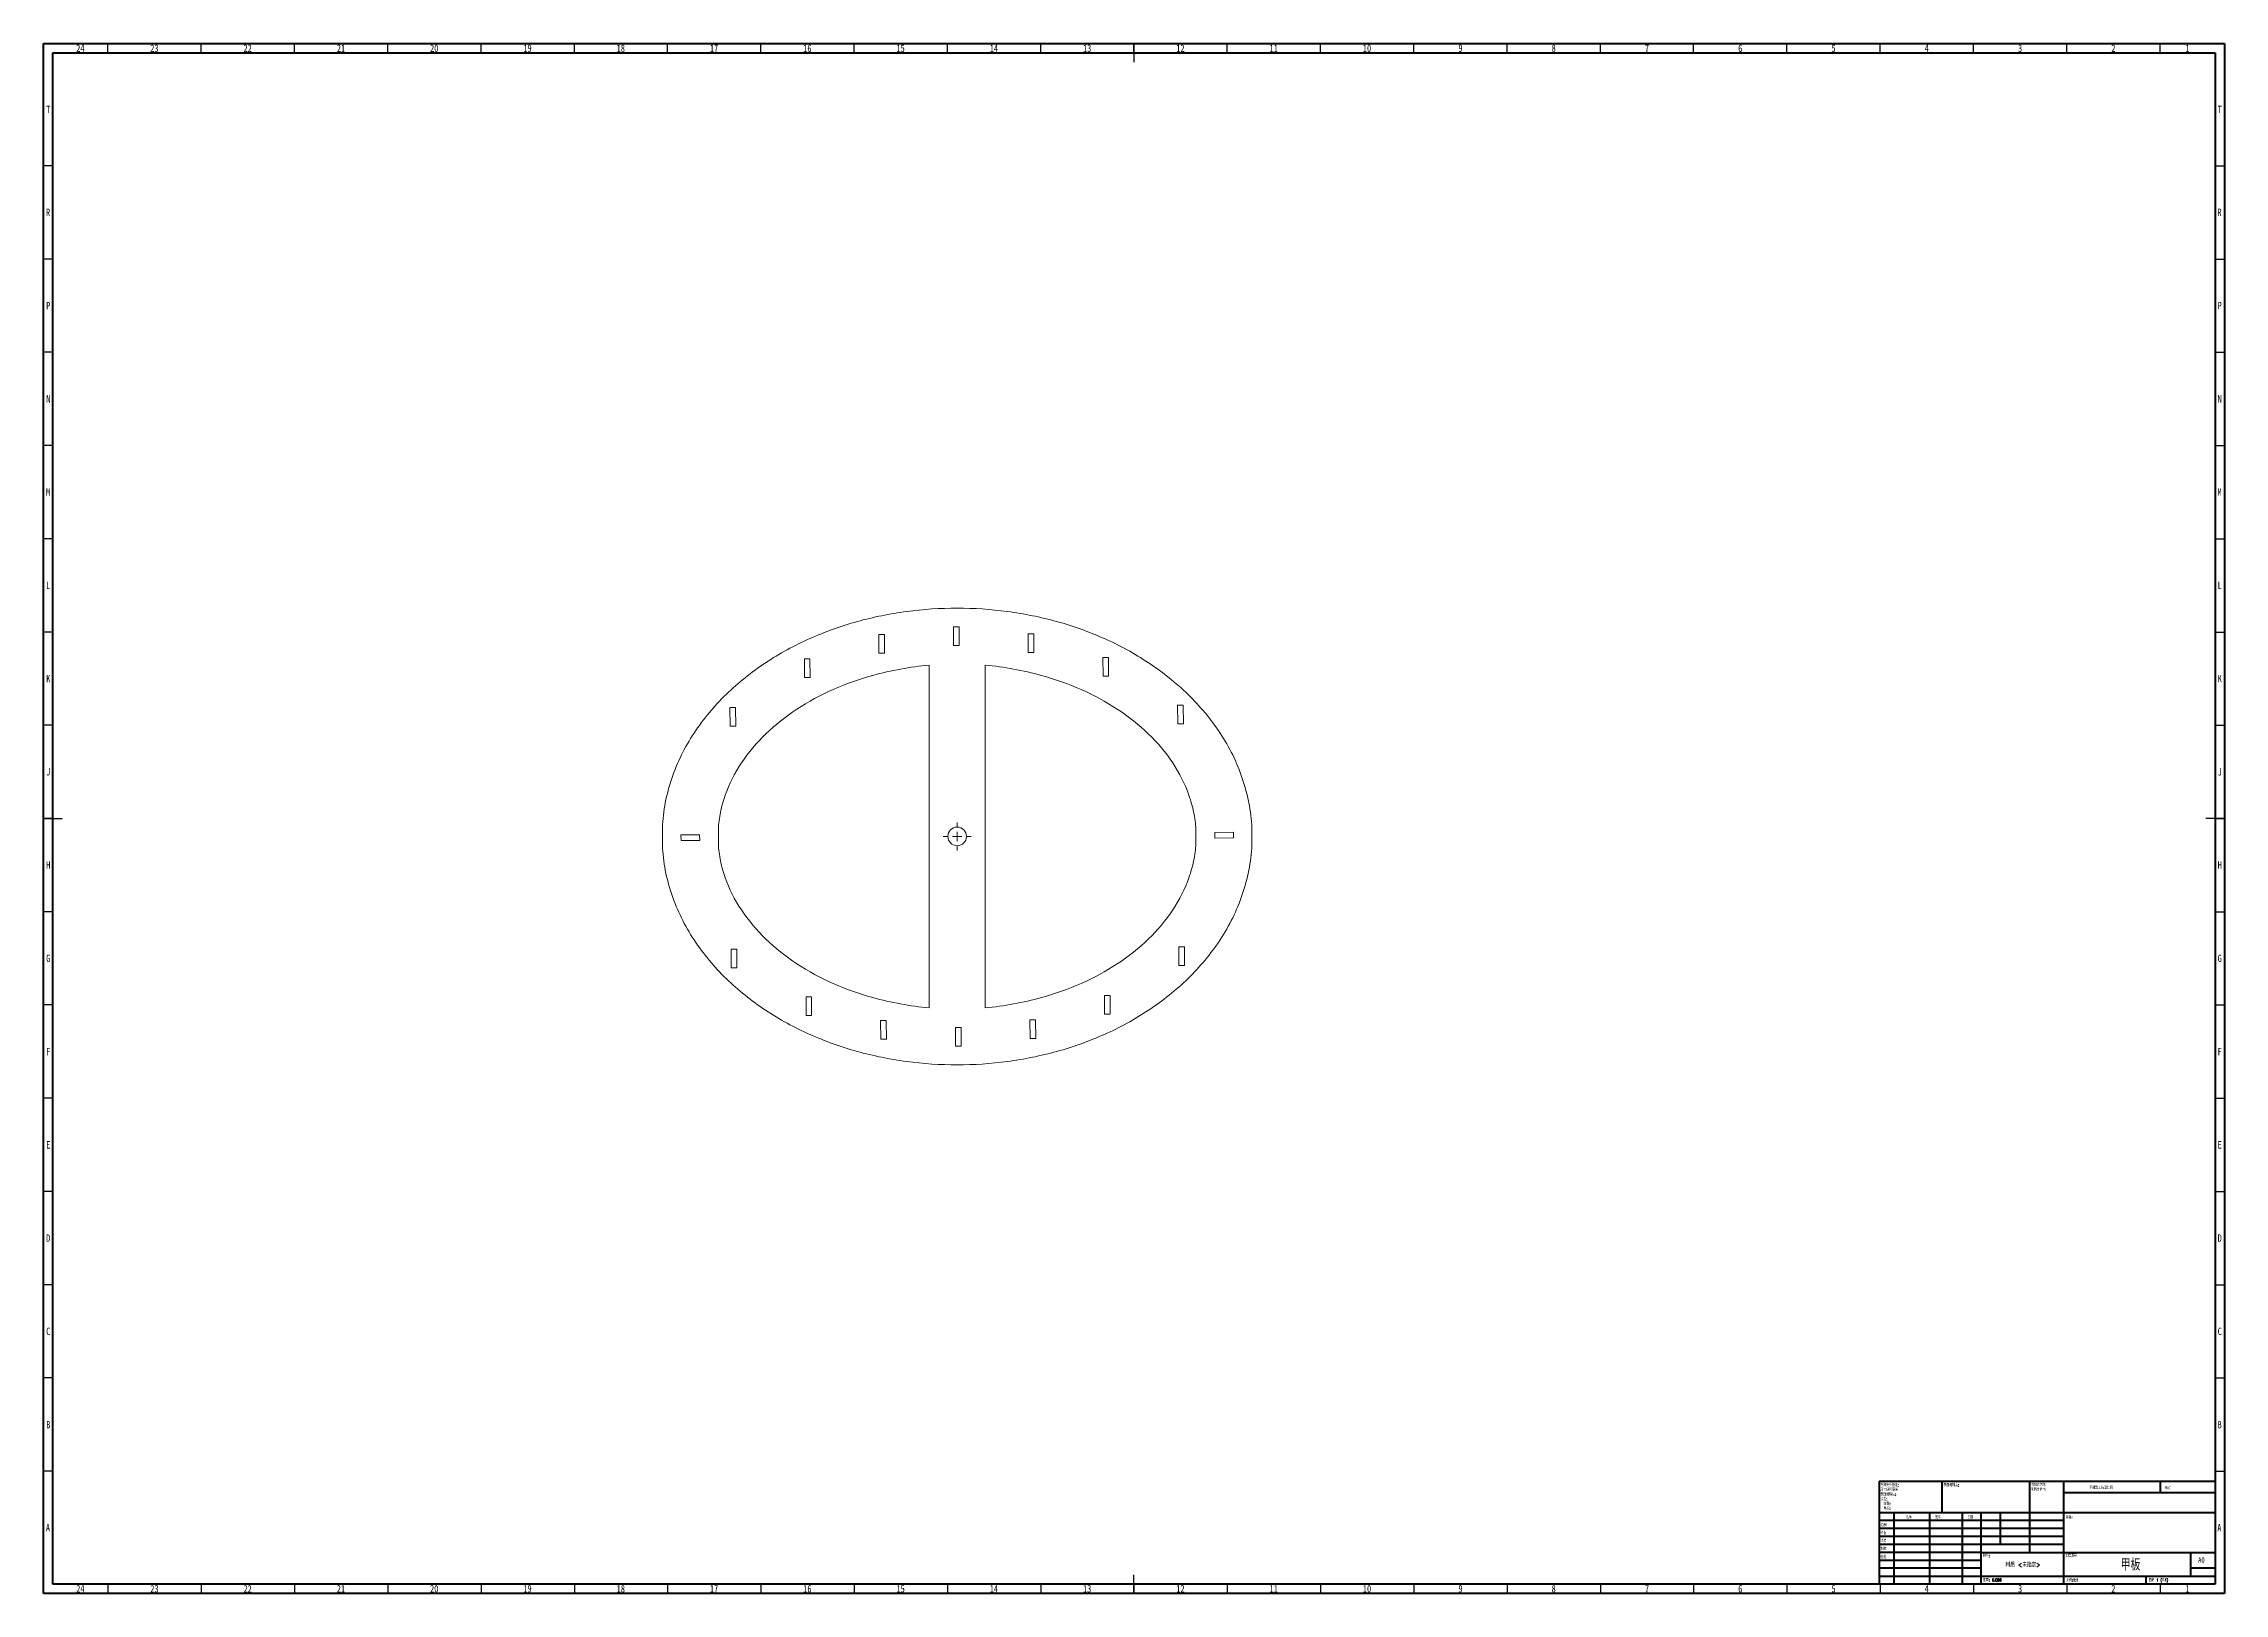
# Model space of a CAD drawing. Header units: millimetres. Extents: x 15 to 1184, y 5 to 836.
import ezdxf

# ---------------------------------------------------------------- set-up
doc = ezdxf.new("R2010")
doc.units = ezdxf.units.MM
doc.styles.add('SLDTEXTSTYLE0', font='TXT', dxfattribs={"width": 0.75})
doc.styles.add('SLDTEXTSTYLE1', font='TXT', dxfattribs={"width": 0.75, "bigfont": 'bigfont'})
doc.styles.add('SLDTEXTSTYLE2', font='TXT', dxfattribs={"width": 0.694444, "bigfont": 'bigfont'})

# ---------------------------------------------------------------- blocks, each defined once
blk = doc.blocks.new('SW_NOTE_0')
at = {"color": 0, "linetype": 'Continuous', "lineweight": 0, "char_height": 1.5, "attachment_point": 1, "style": 'SLDTEXTSTYLE1'}
for s, insert in [('\\M+18F9C\\M+194F1另\\M+18A4F\\M+18E77\\M+192E8:', (0, 1.9)), ('\\M+18EDA\\M+190A1\\M+18E67\\M+19770\\M+19F7C\\M+195C4', (0, -0.6)), ('\\M+1955C\\M+196CA\\M+19165糙\\M+19378:', (0, -3.1)), ('\\M+18CF6\\M+18DB7:', (0, -5.6)), ('线\\M+190AB:', (1.7, -8.1)), ('\\M+18A70\\M+19378:', (1.7, -10.6))]:
    blk.add_mtext(s, dxfattribs=dict(at, insert=insert))
blk = doc.blocks.new('SW_NOTE_1')
at = {"color": 0, "linetype": 'Continuous', "lineweight": 0, "char_height": 1.5, "attachment_point": 1, "style": 'SLDTEXTSTYLE1'}
for s, insert in [('\\M+18FAB锐边\\M+190B4\\M+18F9C', (0, 1.9)), ('\\M+196D1\\M+18E68\\M+19BF3\\M+190DC\\M+19266', (0, -0.6))]:
    blk.add_mtext(s, dxfattribs=dict(at, insert=insert))
blk = doc.blocks.new('SW_CENTERMARKSYMBOL_0')
at = {"color": 0, "linetype": 'Continuous', "lineweight": 0}
for p, q in [((-5, 0), (-7.5, 0)), ((0, 0), (-2.5, 0)), ((0, 5), (0, 7.5)), ((0, 0), (0, 2.5)), ((0, 0), (0, -2.5)), ((0, 0), (2.5, 0)), ((5, 0), (7.5, 0)), ((0, -5), (0, -7.5))]:
    blk.add_line(p, q, dxfattribs=at)

msp = doc.modelspace()

# ---------------------------------------------------------------- linework, layer by layer
at = {"color": 7, "linetype": 'Continuous', "lineweight": 60}
for p, q in [((15, 5), (15, 836)), ((15, 836), (1184, 836)), ((20, 10), (20, 831)), ((20, 831), (1179, 831)), ((1179, 831), (1179, 10)), ((1184, 836), (1184, 5)), ((1184, 5), (15, 5)), ((1179, 10), (20, 10))]:
    msp.add_line(p, q, dxfattribs=at)
at = {"color": 7, "linetype": 'Continuous', "lineweight": 30}
for p, q in [((49.5, 831), (49.5, 836)), ((99.5, 831), (99.5, 836)), ((149.5, 831), (149.5, 836)), ((199.5, 831), (199.5, 836)), ((249.5, 831), (249.5, 836)), ((299.5, 831), (299.5, 836)), ((349.5, 831), (349.5, 836)), ((399.5, 831), (399.5, 836)), ((449.5, 831), (449.5, 836)), ((499.5, 831), (499.5, 836)), ((549.5, 831), (549.5, 836)), ((599.5, 836), (599.5, 826)), ((599.5, 831), (599.5, 836)), ((649.5, 831), (649.5, 836)), ((699.5, 831), (699.5, 836)), ((749.5, 831), (749.5, 836)), ((799.5, 831), (799.5, 836)), ((849.5, 831), (849.5, 836)), ((899.5, 831), (899.5, 836)), ((949.5, 831), (949.5, 836)), ((999.5, 831), (999.5, 836)), ((1049.5, 831), (1049.5, 836)), ((1099.5, 831), (1099.5, 836)), ((1149.5, 831), (1149.5, 836)), ((20, 770.5), (15, 770.5)), ((1179, 770.5), (1184, 770.5)), ((20, 720.5), (15, 720.5)), ((1179, 720.5), (1184, 720.5)), ((20, 670.5), (15, 670.5)), ((1179, 670.5), (1184, 670.5)), ((20, 620.5), (15, 620.5)), ((1179, 620.5), (1184, 620.5)), ((20, 570.5), (15, 570.5)), ((1179, 570.5), (1184, 570.5)), ((20, 520.5), (15, 520.5)), ((1179, 520.5), (1184, 520.5)), ((20, 470.5), (15, 470.5)), ((1179, 470.5), (1184, 470.5)), ((15, 420.5), (25, 420.5)), ((20, 420.5), (15, 420.5)), ((1184, 420.5), (1174, 420.5)), ((1179, 420.5), (1184, 420.5)), ((20, 370.5), (15, 370.5)), ((1179, 370.5), (1184, 370.5)), ((20, 320.5), (15, 320.5)), ((1179, 320.5), (1184, 320.5)), ((20, 270.5), (15, 270.5)), ((1179, 270.5), (1184, 270.5)), ((20, 220.5), (15, 220.5)), ((1179, 220.5), (1184, 220.5)), ((20, 170.5), (15, 170.5)), ((1179, 170.5), (1184, 170.5)), ((20, 120.5), (15, 120.5)), ((1179, 120.5), (1184, 120.5)), ((20, 70.5), (15, 70.5)), ((1179, 70.5), (1184, 70.5)), ((599.5, 5), (599.5, 15)), ((49.5, 10), (49.5, 5)), ((99.5, 10), (99.5, 5)), ((149.5, 10), (149.5, 5)), ((199.5, 10), (199.5, 5)), ((249.5, 10), (249.5, 5)), ((299.5, 10), (299.5, 5)), ((349.5, 10), (349.5, 5)), ((399.5, 10), (399.5, 5)), ((449.5, 10), (449.5, 5)), ((499.5, 10), (499.5, 5)), ((549.5, 10), (549.5, 5)), ((599.5, 10), (599.5, 5)), ((649.5, 10), (649.5, 5)), ((699.5, 10), (699.5, 5)), ((749.5, 10), (749.5, 5)), ((799.5, 10), (799.5, 5)), ((849.5, 10), (849.5, 5)), ((899.5, 10), (899.5, 5)), ((949.5, 10), (949.5, 5)), ((999.5, 10), (999.5, 5)), ((1049.5, 10), (1049.5, 5)), ((1099.5, 10), (1099.5, 5)), ((1149.5, 10), (1149.5, 5))]:
    msp.add_line(p, q, dxfattribs=at)
at = {"color": 7, "linetype": 'Continuous', "lineweight": 15}
for p, q in [((462.8, 519.2), (462.8, 509.2)), ((465.8, 519.2), (462.8, 519.2)), ((465.8, 509.2), (465.8, 519.2)), ((505.7, 523.3), (502.7, 523.3)), ((502.7, 523.3), (502.8, 513.3)), ((505.8, 513.3), (505.7, 523.3)), ((542.8, 519.5), (542.8, 509.5)), ((545.8, 519.5), (542.8, 519.5)), ((545.8, 509.5), (545.8, 519.5)), ((422.8, 506.1), (422.9, 496.1)), ((425.8, 506.1), (422.8, 506.1)), ((425.9, 496.1), (425.8, 506.1)), ((462.8, 509.2), (465.8, 509.2)), ((489.7, 319), (489.7, 502.7)), ((502.8, 513.3), (505.8, 513.3)), ((519.7, 319), (519.7, 502.7)), ((542.8, 509.5), (545.8, 509.5)), ((582.8, 506.9), (582.9, 496.9)), ((585.8, 506.9), (582.8, 506.9)), ((585.9, 496.9), (585.8, 506.9)), ((422.9, 496.1), (425.9, 496.1)), ((582.9, 496.9), (585.9, 496.9)), ((385.9, 480), (382.9, 480)), ((382.9, 480), (383, 470)), ((386, 470), (385.9, 480)), ((625.9, 481.2), (622.9, 481.2)), ((622.9, 481.2), (623, 471.2)), ((626, 471.2), (625.9, 481.2)), ((383, 470), (386, 470)), ((623, 471.2), (626, 471.2)), ((346.7, 415.5), (346.7, 406.2)), ((356.6, 411.7), (356.7, 408.7)), ((366.6, 411.7), (356.6, 411.7)), ((366.7, 408.7), (366.6, 411.7)), ((376.7, 414.7), (376.7, 407)), ((632.7, 414.7), (632.7, 407)), ((652.9, 413.1), (642.9, 413)), ((642.9, 413), (642.9, 410)), ((642.9, 410), (652.9, 410.1)), ((652.9, 410.1), (652.9, 413.1)), ((662.7, 415.5), (662.7, 406.2)), ((356.7, 408.7), (366.7, 408.7)), ((626.5, 351.7), (623.5, 351.7)), ((623.5, 351.7), (623.6, 341.7)), ((626.6, 341.7), (626.5, 351.7)), ((386.6, 350.5), (383.6, 350.5)), ((383.6, 350.5), (383.6, 340.5)), ((383.6, 340.5), (386.6, 340.5)), ((386.6, 340.5), (386.6, 350.5)), ((623.6, 341.7), (626.6, 341.7)), ((426.7, 324.8), (423.7, 324.8)), ((423.7, 324.8), (423.7, 314.8)), ((426.7, 314.8), (426.7, 324.8)), ((586.7, 325.6), (583.7, 325.6)), ((583.7, 325.6), (583.7, 315.6)), ((586.7, 315.6), (586.7, 325.6)), ((423.7, 314.8), (426.7, 314.8)), ((466.7, 312.2), (463.7, 312.2)), ((463.7, 312.2), (463.8, 302.2)), ((466.8, 302.2), (466.7, 312.2)), ((506.8, 308.4), (503.8, 308.4)), ((503.8, 308.4), (503.8, 298.4)), ((506.8, 298.4), (506.8, 308.4)), ((546.7, 312.6), (543.7, 312.5)), ((543.7, 312.5), (543.8, 302.5)), ((546.8, 302.6), (546.7, 312.6)), ((583.7, 315.6), (586.7, 315.6)), ((463.8, 302.2), (466.8, 302.2)), ((503.8, 298.4), (506.8, 298.4)), ((543.8, 302.5), (546.8, 302.6))]:
    msp.add_line(p, q, dxfattribs=at)
at = {"color": 7, "linetype": 'Continuous', "lineweight": 40}
for p, q in [((999, 65.2), (1179, 65.2)), ((999, 65.2), (999, 10)), ((1032.8, 48.2), (1032.8, 65.2)), ((1079.6, 65.2), (1079.6, 27)), ((1097.8, 65.2), (1097.8, 10)), ((1179, 58.9), (1097.8, 58.9)), ((1149.8, 58.9), (1149.8, 65.2)), ((1179, 48.2), (999, 48.2)), ((1006.8, 48.2), (1006.8, 10)), ((1026, 48.2), (1026, 10)), ((1043.4, 48.2), (1043.4, 10)), ((1053.6, 10), (1053.6, 48.2)), ((1064, 31.2), (1064, 48.2)), ((1097.8, 44), (999, 44)), ((1097.8, 39.8), (999, 39.8)), ((1097.8, 35.5), (999, 35.5)), ((1097.8, 31.2), (999, 31.2)), ((1053.6, 27), (999, 27)), ((1053.6, 27), (1179, 27)), ((1166, 14.2), (1166, 27)), ((1053.6, 22.7), (999, 22.7)), ((1053.6, 18.5), (999, 18.5)), ((999, 14.2), (1179, 14.2)), ((1142, 10), (1142, 14.2)), ((1179, 18.5), (1166, 18.5))]:
    msp.add_line(p, q, dxfattribs=at)
at = {"color": 7, "linetype": 'Continuous', "lineweight": 15}
msp.add_circle((504.7, 410.9), 5, dxfattribs=at)
for points, knots in [([(346.7, 415.5), (346.9, 420), (347.4, 424.5), (349.1, 433.4), (350.3, 437.7), (353.2, 446.3), (354.9, 450.5), (358.9, 458.6), (361.2, 462.5), (366.1, 470), (368.8, 473.7), (374.6, 480.6), (377.6, 483.9), (384.1, 490.2), (387.5, 493.2), (394.5, 498.8), (398.2, 501.5), (409.5, 509), (417.5, 513.3), (433.9, 520.6), (442.5, 523.7), (459.8, 528.5), (468.7, 530.3), (486.6, 532.7), (495.6, 533.3), (513.7, 533.3), (522.7, 532.7), (540.6, 530.3), (549.5, 528.5), (566.9, 523.7), (575.4, 520.6), (591.9, 513.3), (599.8, 509), (611.1, 501.5), (614.8, 498.8), (621.8, 493.2), (625.2, 490.2), (631.7, 483.9), (634.7, 480.6), (640.5, 473.7), (643.2, 470), (648.1, 462.5), (650.4, 458.6), (654.4, 450.5), (656.1, 446.3), (659, 437.7), (660.2, 433.4), (661.9, 424.5), (662.4, 420), (662.7, 415.5)], [0, 0, 0, 0, 0.03125, 0.03125, 0.0625, 0.0625, 0.09375, 0.09375, 0.125, 0.125, 0.15625, 0.15625, 0.1875, 0.1875, 0.21875, 0.21875, 0.25, 0.25, 0.3125, 0.3125, 0.375, 0.375, 0.4375, 0.4375, 0.5, 0.5, 0.5625, 0.5625, 0.625, 0.625, 0.6875, 0.6875, 0.75, 0.75, 0.78125, 0.78125, 0.8125, 0.8125, 0.84375, 0.84375, 0.875, 0.875, 0.90625, 0.90625, 0.9375, 0.9375, 0.96875, 0.96875, 1, 1, 1, 1]), ([(376.7, 414.7), (376.8, 417.8), (377.6, 423.9), (381, 436), (388.3, 450.6), (401.6, 466.3), (418.4, 479.6), (437.9, 490.2), (461.7, 498.6), (479.4, 501.8), (489.7, 502.7)], [0.0022446, 0.0022446, 0.0022446, 0.0022446, 0.0333543, 0.064464, 0.1266834, 0.1889028, 0.2511222, 0.3133416, 0.375561, 0.4593548, 0.4593548, 0.4593548, 0.4593548]), ([(519.7, 502.7), (529.9, 501.8), (547.6, 498.6), (571.4, 490.2), (590.9, 479.6), (607.8, 466.3), (621, 450.6), (628.3, 436), (631.7, 423.9), (632.5, 417.8), (632.7, 414.7)], [0.5406452, 0.5406452, 0.5406452, 0.5406452, 0.6244387, 0.6866581, 0.7488775, 0.8110969, 0.8733163, 0.9355357, 0.9666454, 0.9977551, 0.9977551, 0.9977551, 0.9977551]), ([(346.7, 406.2), (346.9, 401.7), (347.4, 397.2), (349.1, 388.3), (350.3, 384), (353.2, 375.4), (354.9, 371.3), (358.9, 363.2), (361.2, 359.2), (366.1, 351.7), (368.8, 348.1), (374.6, 341.1), (377.6, 337.8), (384.1, 331.5), (387.5, 328.5), (394.5, 322.9), (398.2, 320.2), (409.5, 312.7), (417.5, 308.4), (433.9, 301.1), (442.5, 298), (459.8, 293.2), (468.7, 291.4), (486.6, 289), (495.6, 288.4), (513.7, 288.4), (522.7, 289), (540.6, 291.4), (549.5, 293.2), (566.9, 298), (575.4, 301.1), (591.9, 308.4), (599.8, 312.7), (611.1, 320.2), (614.8, 322.9), (621.8, 328.5), (625.2, 331.5), (631.7, 337.8), (634.7, 341.1), (640.5, 348.1), (643.2, 351.7), (648.1, 359.2), (650.4, 363.2), (654.4, 371.3), (656.1, 375.4), (659, 384), (660.2, 388.3), (661.9, 397.2), (662.4, 401.7), (662.7, 406.2)], [0, 0, 0, 0, 0.03125, 0.03125, 0.0625, 0.0625, 0.09375, 0.09375, 0.125, 0.125, 0.15625, 0.15625, 0.1875, 0.1875, 0.21875, 0.21875, 0.25, 0.25, 0.3125, 0.3125, 0.375, 0.375, 0.4375, 0.4375, 0.5, 0.5, 0.5625, 0.5625, 0.625, 0.625, 0.6875, 0.6875, 0.75, 0.75, 0.78125, 0.78125, 0.8125, 0.8125, 0.84375, 0.84375, 0.875, 0.875, 0.90625, 0.90625, 0.9375, 0.9375, 0.96875, 0.96875, 1, 1, 1, 1]), ([(489.7, 319), (479.4, 319.9), (461.7, 323.1), (437.9, 331.5), (418.4, 342.1), (401.6, 355.4), (388.3, 371.2), (381, 385.7), (377.6, 397.8), (376.8, 403.9), (376.7, 407)], [0.5406449, 0.5406449, 0.5406449, 0.5406449, 0.6244387, 0.6866581, 0.7488775, 0.8110969, 0.8733163, 0.9355357, 0.9666454, 0.9977551, 0.9977551, 0.9977551, 0.9977551]), ([(632.7, 407), (632.5, 403.9), (631.7, 397.8), (628.3, 385.7), (621, 371.2), (607.8, 355.4), (590.9, 342.1), (571.4, 331.5), (547.6, 323.1), (529.9, 319.9), (519.7, 319)], [0.0022446, 0.0022446, 0.0022446, 0.0022446, 0.0333543, 0.064464, 0.1266834, 0.1889028, 0.2511222, 0.3133416, 0.375561, 0.4593545, 0.4593545, 0.4593545, 0.4593545])]:
    msp.add_open_spline(points, degree=3, knots=knots, dxfattribs=at)

# ---------------------------------------------------------------- block references
at = {"color": 7, "linetype": 'Continuous', "lineweight": 0}
for name, p in [('SW_CENTERMARKSYMBOL_0', (504.7, 410.9)), ('SW_NOTE_0', (999.6, 62)), ('SW_NOTE_1', (1080.3, 62.1))]:
    msp.add_blockref(name, p, dxfattribs=at)

# ---------------------------------------------------------------- texts
for s, insert, char_height, attachment_point, style in [('24', (34.7, 835.5), 3.97, 2, 'SLDTEXTSTYLE0'), ('23', (74.4, 835.5), 3.97, 2, 'SLDTEXTSTYLE0'), ('22', (124.4, 835.5), 3.97, 2, 'SLDTEXTSTYLE0'), ('21', (174.4, 835.5), 3.97, 2, 'SLDTEXTSTYLE0'), ('20', (224.4, 835.5), 3.97, 2, 'SLDTEXTSTYLE0'), ('19', (274.4, 835.5), 3.97, 2, 'SLDTEXTSTYLE0'), ('18', (324.4, 835.5), 3.97, 2, 'SLDTEXTSTYLE0'), ('17', (374.4, 835.5), 3.97, 2, 'SLDTEXTSTYLE0'), ('16', (424.4, 835.5), 3.97, 2, 'SLDTEXTSTYLE0'), ('15', (474.4, 835.5), 3.97, 2, 'SLDTEXTSTYLE0'), ('14', (524.4, 835.5), 3.97, 2, 'SLDTEXTSTYLE0'), ('13', (574.4, 835.5), 3.97, 2, 'SLDTEXTSTYLE0'), ('12', (624.4, 835.5), 3.97, 2, 'SLDTEXTSTYLE0'), ('11', (674.4, 835.5), 3.97, 2, 'SLDTEXTSTYLE0'), ('10', (724.4, 835.5), 3.97, 2, 'SLDTEXTSTYLE0'), ('9', (774.5, 835.5), 3.97, 2, 'SLDTEXTSTYLE0'), ('8', (824.5, 835.5), 3.97, 2, 'SLDTEXTSTYLE0'), ('7', (874.5, 835.5), 3.97, 2, 'SLDTEXTSTYLE0'), ('6', (924.5, 835.5), 3.97, 2, 'SLDTEXTSTYLE0'), ('5', (974.5, 835.5), 3.97, 2, 'SLDTEXTSTYLE0'), ('4', (1024.5, 835.5), 3.97, 2, 'SLDTEXTSTYLE0'), ('3', (1074.5, 835.5), 3.97, 2, 'SLDTEXTSTYLE0'), ('2', (1124.5, 835.5), 3.97, 2, 'SLDTEXTSTYLE0'), ('1', (1164.2, 835.5), 3.97, 2, 'SLDTEXTSTYLE0'), ('T', (17.5, 802.7), 3.97, 2, 'SLDTEXTSTYLE0'), ('T', (1181.5, 802.7), 3.97, 2, 'SLDTEXTSTYLE0'), ('R', (17.4, 747.5), 3.97, 2, 'SLDTEXTSTYLE0'), ('R', (1181.4, 747.5), 3.97, 2, 'SLDTEXTSTYLE0'), ('P', (17.5, 697.5), 3.97, 2, 'SLDTEXTSTYLE0'), ('P', (1181.5, 697.5), 3.97, 2, 'SLDTEXTSTYLE0'), ('N', (17.5, 647.5), 3.97, 2, 'SLDTEXTSTYLE0'), ('N', (1181.5, 647.5), 3.97, 2, 'SLDTEXTSTYLE0'), ('M', (17.4, 597.5), 3.97, 2, 'SLDTEXTSTYLE0'), ('M', (1181.4, 597.5), 3.97, 2, 'SLDTEXTSTYLE0'), ('L', (17.5, 547.5), 3.97, 2, 'SLDTEXTSTYLE0'), ('L', (1181.5, 547.5), 3.97, 2, 'SLDTEXTSTYLE0'), ('K', (17.5, 497.5), 3.97, 2, 'SLDTEXTSTYLE0'), ('K', (1181.5, 497.5), 3.97, 2, 'SLDTEXTSTYLE0'), ('J', (17.5, 447.5), 3.97, 2, 'SLDTEXTSTYLE0'), ('J', (1181.5, 447.5), 3.97, 2, 'SLDTEXTSTYLE0'), ('H', (17.5, 397.5), 3.97, 2, 'SLDTEXTSTYLE0'), ('H', (1181.5, 397.5), 3.97, 2, 'SLDTEXTSTYLE0'), ('G', (17.5, 347.5), 3.97, 2, 'SLDTEXTSTYLE0'), ('G', (1181.5, 347.5), 3.97, 2, 'SLDTEXTSTYLE0'), ('F', (17.5, 297.5), 3.97, 2, 'SLDTEXTSTYLE0'), ('F', (1181.5, 297.5), 3.97, 2, 'SLDTEXTSTYLE0'), ('E', (17.5, 247.5), 3.97, 2, 'SLDTEXTSTYLE0'), ('E', (1181.5, 247.5), 3.97, 2, 'SLDTEXTSTYLE0'), ('D', (17.5, 197.5), 3.97, 2, 'SLDTEXTSTYLE0'), ('D', (1181.5, 197.5), 3.97, 2, 'SLDTEXTSTYLE0'), ('C', (17.5, 147.5), 3.97, 2, 'SLDTEXTSTYLE0'), ('C', (1181.5, 147.5), 3.97, 2, 'SLDTEXTSTYLE0'), ('B', (17.5, 97.5), 3.97, 2, 'SLDTEXTSTYLE0'), ('B', (1181.5, 97.5), 3.97, 2, 'SLDTEXTSTYLE0'), ('\\M+1955C\\M+196CA\\M+19165糙\\M+19378:', (1033.4, 63.9), 1.5, 1, 'SLDTEXTSTYLE1'), ('\\M+19573调\\M+190AE\\M+18D48\\M+192F6图\\M+194E4\\M+197E1', (1111.6, 62.5), 1.5, 1, 'SLDTEXTSTYLE1'), ('\\M+18F43订', (1152.3, 62.3), 1.5, 1, 'SLDTEXTSTYLE1'), ('A', (17.3, 42.2), 3.97, 2, 'SLDTEXTSTYLE0'), ('绘\\M+190A7', (999.7, 42.4), 1.5, 1, 'SLDTEXTSTYLE1'), ('检查', (999.6, 38.2), 1.5, 1, 'SLDTEXTSTYLE1'), ('\\M+196BC\\M+18FCC', (1013.3, 46.5), 1.5, 1, 'SLDTEXTSTYLE1'), ('签\\M+196BC', (1029, 46.6), 1.5, 1, 'SLDTEXTSTYLE1'), ('\\M+193FA\\M+18AFA', (1046.2, 46.6), 1.5, 1, 'SLDTEXTSTYLE1'), ('标题:', (1099, 46.6), 1.5, 1, 'SLDTEXTSTYLE1'), ('A', (1181.3, 42.2), 3.97, 2, 'SLDTEXTSTYLE0'), ('\\M+194E1\\M+18F79', (999.6, 34.2), 1.5, 1, 'SLDTEXTSTYLE1'), ('\\M+190A7\\M+191A2', (999.7, 29.7), 1.5, 1, 'SLDTEXTSTYLE1'), ('验检', (999.7, 25.3), 1.5, 1, 'SLDTEXTSTYLE1'), ('\\M+18DDE\\M+197BF:', (1054.6, 26), 1.5, 1, 'SLDTEXTSTYLE1'), ('\\M+18D48\\M+192F6图\\M+18D86', (1098.6, 26), 1.5, 1, 'SLDTEXTSTYLE1'), ('\\M+18D62\\M+194C2', (1133.7, 23.6), 6.35, 2, 'SLDTEXTSTYLE1'), ('A0', (1169.9, 24.4), 2.91, 1, 'SLDTEXTSTYLE0'), ('\\M+18F64\\M+197CA: 0.086', (1054.6, 12.9), 1.499, 1, 'SLDTEXTSTYLE1'), ('\\M+18DDE质 <\\M+196A2\\M+18E77\\M+192E8>', (1076, 21.5), 2.381, 2, 'SLDTEXTSTYLE1'), ('\\M+194E4\\M+197E1:1:1', (1099.1, 12.9), 1.5, 1, 'SLDTEXTSTYLE1'), ('图纸 1 (\\M+18BA41)', (1143.5, 12.9), 1.5, 1, 'SLDTEXTSTYLE2'), ('24', (34.7, 9.5), 3.97, 2, 'SLDTEXTSTYLE0'), ('23', (74.4, 9.5), 3.97, 2, 'SLDTEXTSTYLE0'), ('22', (124.4, 9.5), 3.97, 2, 'SLDTEXTSTYLE0'), ('21', (174.4, 9.5), 3.97, 2, 'SLDTEXTSTYLE0'), ('20', (224.4, 9.5), 3.97, 2, 'SLDTEXTSTYLE0'), ('19', (274.4, 9.5), 3.97, 2, 'SLDTEXTSTYLE0'), ('18', (324.4, 9.5), 3.97, 2, 'SLDTEXTSTYLE0'), ('17', (374.4, 9.5), 3.97, 2, 'SLDTEXTSTYLE0'), ('16', (424.4, 9.5), 3.97, 2, 'SLDTEXTSTYLE0'), ('15', (474.4, 9.5), 3.97, 2, 'SLDTEXTSTYLE0'), ('14', (524.4, 9.5), 3.97, 2, 'SLDTEXTSTYLE0'), ('13', (574.4, 9.5), 3.97, 2, 'SLDTEXTSTYLE0'), ('12', (624.4, 9.5), 3.97, 2, 'SLDTEXTSTYLE0'), ('11', (674.4, 9.5), 3.97, 2, 'SLDTEXTSTYLE0'), ('10', (724.4, 9.5), 3.97, 2, 'SLDTEXTSTYLE0'), ('9', (774.5, 9.5), 3.97, 2, 'SLDTEXTSTYLE0'), ('8', (824.5, 9.5), 3.97, 2, 'SLDTEXTSTYLE0'), ('7', (874.5, 9.5), 3.97, 2, 'SLDTEXTSTYLE0'), ('6', (924.5, 9.5), 3.97, 2, 'SLDTEXTSTYLE0'), ('5', (974.5, 9.5), 3.97, 2, 'SLDTEXTSTYLE0'), ('4', (1024.5, 9.5), 3.97, 2, 'SLDTEXTSTYLE0'), ('3', (1074.5, 9.5), 3.97, 2, 'SLDTEXTSTYLE0'), ('2', (1124.5, 9.5), 3.97, 2, 'SLDTEXTSTYLE0'), ('1', (1164.2, 9.5), 3.97, 2, 'SLDTEXTSTYLE0')]:
    msp.add_mtext(s, dxfattribs=dict(at, insert=insert, char_height=char_height, attachment_point=attachment_point, style=style))

doc.saveas('drawing.dxf')
